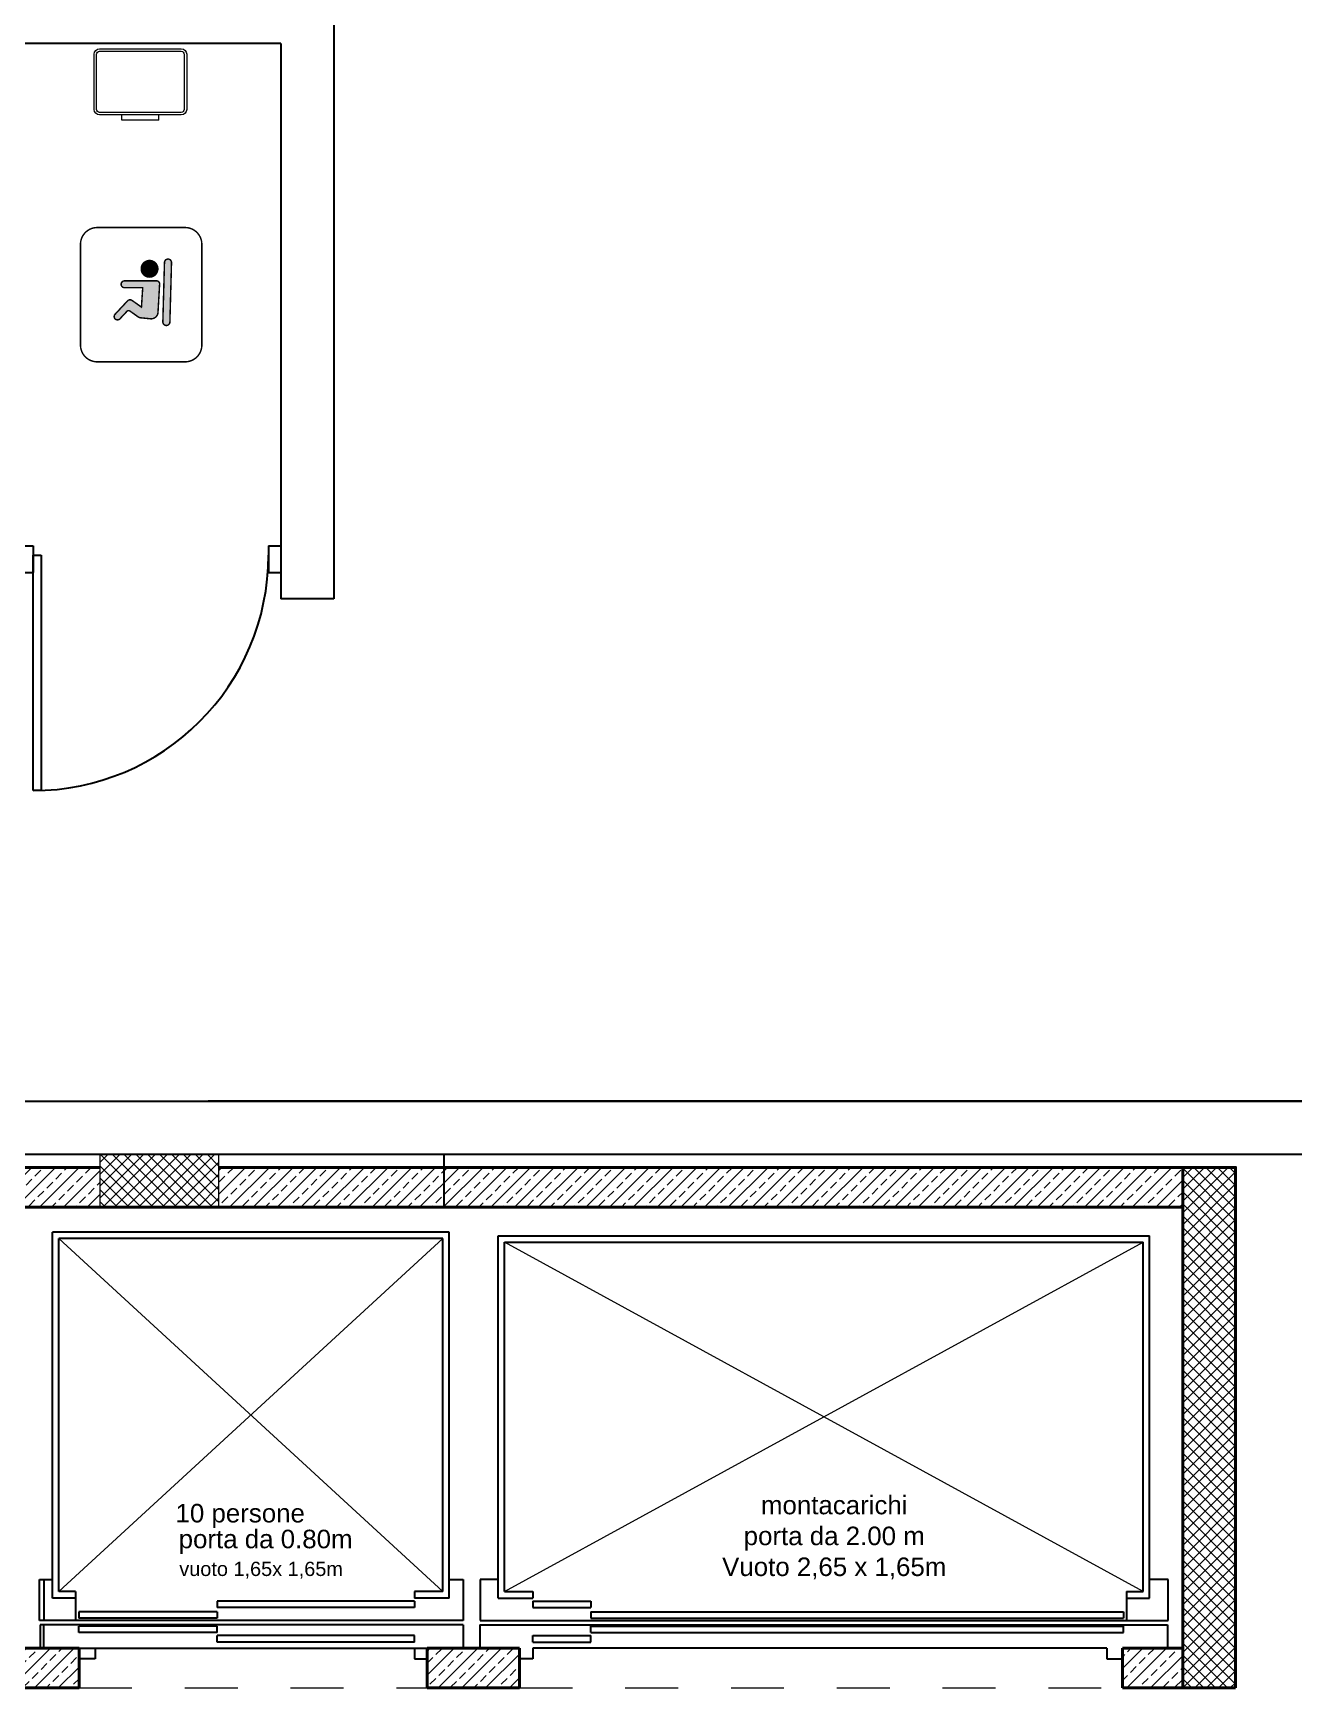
# Model space of a CAD drawing. Header units: inches. Extents: x -2770 to 3095, y -2847 to 3009.
# Drawn here: x 40.806 to 43.19, y 104.678 to 107.807 of the extents above; entities that cross this region are included whole.
import ezdxf

# ---------------------------------------------------------------- set-up
doc = ezdxf.new("R2010")
doc.units = ezdxf.units.IN
doc.header["$LTSCALE"] = 0.1
doc.header["$MEASUREMENT"] = 0
doc.linetypes.add('DASHED', pattern=[0.75, 0.5, -0.25])
doc.linetypes.add('TRATTEGGIATA2', pattern=[9.524999999999999, 6.35, -3.175])
for name, color, linetype, lineweight in [('ARREDI attrezzature - furniture', 175, 'Continuous', 9), ('MURATURA sezioni - section wall', 7, 'Continuous', 40), ('PILASTRI struttura - structure', 7, 'Continuous', 13), ('PROIEZIONI finissime - fine lines', 251, 'Continuous', 9), ('PROIEZIONI tratteggiate - dashed', 1, 'TRATTEGGIATA2', 9), ('SIMBOLI bagno MF - bathroom symbols', 7, 'Continuous', 9), ('TRATTEGGIO - hatch', 252, 'Continuous', 5)]:
    doc.layers.add(name, color=color, linetype=linetype, lineweight=lineweight)
for name, color, linetype in [('ASCENSORE - elevator', 252, 'Continuous'), ('MURATURA sezioni - wall sections', 7, 'Continuous'), ('PORTE - doors', 2, 'Continuous'), ('SCRITTE - txt', 252, 'Continuous')]:
    doc.layers.add(name, color=color, linetype=linetype)
doc.styles.get("Standard").update_dxf_attribs({"font": 'Arial.ttf'})
pattern_1 = [(225, (14499.24028527471, -21594.58769738332), (0.02245064030267288, -0.02245064030267289), []), (225, (14499.21783462471, -21594.58769738332), (0.02245064030267288, -0.02245064030267289), [0.015875, -0.0079375])]
pattern_2 = [(225, (-130.0962534140911, 15.49420419968921), (0.02245064030267288, -0.02245064030267289), []), (225, (-130.118704064091, 15.49420419968921), (0.02245064030267288, -0.02245064030267289), [0.015875, -0.0079375])]

# ---------------------------------------------------------------- blocks, each defined once
blk = doc.blocks.new('rifiuti - dustbin - yt83aw25')
at = {"layer": 'ARREDI attrezzature - furniture'}
for p, q in [((208.8503221808577, 185.6654824166678), (208.8503221808577, 185.6854824166678)), ((208.9903221808576, 185.6654824166678), (208.8503221808577, 185.6654824166678)), ((208.9903221808576, 185.6654824166678), (208.9903221808577, 185.6854824166678))]:
    blk.add_line(p, q, dxfattribs=at)
for points in [[(208.7660687364051, 185.9354824166678), (209.0745756253103, 185.9354824166678, -0.414213562373095), (209.0953221808577, 185.9147358611204), (209.0953221808577, 185.7062289722152, -0.414213562373095), (209.0745756253103, 185.6854824166678), (208.7660687364051, 185.6854824166678, -0.414213562373095), (208.7453221808577, 185.7062289722152), (208.7453221808577, 185.9147358611204, -0.414213562373095)], [(208.7660687364051, 185.9260494922336), (209.0745756253103, 185.9260494922336, -0.4142135623745666), (209.0858892564235, 185.9147358611204), (209.0858892564235, 185.7062289722152, -0.4142135623745666), (209.0745756253103, 185.694915341102), (208.7660687364051, 185.694915341102, -0.4142135623745666), (208.7547551052919, 185.7062289722152), (208.7547551052919, 185.9147358611204, -0.4142135623745666)]]:
    blk.add_lwpolyline(points, format="xyb", close=True, dxfattribs=at)
blk = doc.blocks.new('porta - door - bi86aw25')
at = {"layer": 'PORTE - doors', "color": 2}
for p, q in [((-0.407796000975523, 0.7356992525462545), (-0.407796000975523, 1.625699252546241)), ((-0.407796000975523, 1.625699252546241), (-0.3777960009754935, 1.625699252546241)), ((-0.3777960009754935, 1.625699252546241), (-0.3777960009754935, 0.7356992525462545)), ((-1.2677960009755, 0.8006992525462522), (-1.315165703706043, 0.8006992525462522)), ((-1.315165703706043, 0.7006992525462579), (-1.315165703706043, 0.8006992525462522)), ((-1.2677960009755, 0.7006992525462579), (-1.267796000975443, 0.8006992525462522)), ((-0.3777960009754935, 0.7006992525462579), (-0.3777960009754935, 0.8006992525462522)), ((-0.3151657037060432, 0.8006992525462523), (-0.3777960009754935, 0.8006992525462522)), ((-0.3151657037060431, 0.7006992525462579), (-0.3151657037060431, 0.8006992525462522)), ((-1.2677960009755, 0.7006992525462579), (-1.315165703706043, 0.7006992525462579)), ((-0.3777960009754935, 0.7356992525462545), (-0.407796000975523, 0.7356992525462545)), ((-0.3151657037060432, 0.700699252546258), (-0.3777960009754935, 0.7006992525462579))]:
    blk.add_line(p, q, dxfattribs=at)
at = {"layer": 'PORTE - doors', "color": 251}
blk.add_arc((-0.3777960009754932, 0.7356992525462542), 0.8899999999999866, 90.00000000000001, 180, dxfattribs=at)
blk = doc.blocks.new('simbolo fasciatoio - changing table symbol ©Archweb')
at = {"layer": 'SIMBOLI bagno MF - bathroom symbols', "true_color": 0x919191, "transparency": 33554687}
for points in [[(208.2293751076509, 186.0106410187057), (208.1926756704238, 186.044821213033, 1), (208.1802551210917, 186.0314852101371), (208.2005854224303, 186.0125504878908, -0.3754811356475038), (208.2014472547059, 186.0041752015592), (208.1857162099587, 185.981945324415, 0.1298441567694657), (208.183065253472, 185.9748508655933), (208.1803909212928, 185.9480230831526, 0.4266359409344655), (208.1979457568863, 185.927481314198), (208.2751633236466, 185.923064967403, 0.4310476735074191), (208.2840398311047, 185.9314483020131), (208.2840398311043, 186.0189883506275, 1.001824249424517), (208.2654058743239, 186.018954388592), (208.2654058743242, 185.9692864784079), (208.2123069806388, 185.9727190863482), (208.2306151080573, 185.9985906943561, 0.3754811356486082)], [(208.2942963617322, 185.9506121943554, 1), (208.3396381638314, 185.9506121943554, 1)], [(208.3341545848096, 185.9097971941123), (208.1719567958156, 185.9142586304952, 0.4212176335883581), (208.1620590001977, 185.9046643931236, 0.4072440088171583), (208.1714270630969, 185.8949999280558), (208.3336248520908, 185.8905384916749, 0.405120724203242), (208.3435061521748, 185.8996032532183, 0.4233652422524705)]]:
    blk.add_hatch(color=252, dxfattribs=at).paths.add_polyline_path(points)
at = {"layer": 'SIMBOLI bagno MF - bathroom symbols', "const_width": 0.004}
for points in [[(208.0626256615638, 186.0933551421825, -0.4142135623730951), (208.1086676977444, 186.1393971783631), (208.3837140738513, 186.1393971783631, -0.4142135623730563), (208.4297561100318, 186.0933551421825), (208.4297561100318, 185.8537058638721, -0.4142135623730951), (208.3837140738513, 185.8076638276916), (208.1086676977444, 185.8076638276916, -0.4142135623730951), (208.0626256615638, 185.8537058638721), (208.0626256615638, 186.0933551421825, -0.4142135623730951)], [(208.2840398311043, 186.0189883506274, 0.9981790724104552), (208.2654058743239, 186.019022312663), (208.2654058743242, 185.9692864784079), (208.2123069806388, 185.9727190863482), (208.2306151080574, 185.9985906943561, 0.3754811356488486), (208.2293751076508, 186.0106410187057), (208.1926756704241, 186.0448212130328, 1), (208.1802551210916, 186.0314852101372), (208.2005854224303, 186.0125504878909, -0.3754811356474526), (208.2014472547059, 186.0041752015592), (208.1857162099587, 185.9819453244149, 0.1298441567693368), (208.183065253472, 185.9748508655933), (208.1803909212928, 185.9480230831525, 0.4266359409341018), (208.1979457568863, 185.927481314198), (208.2751633236466, 185.923064967403, 0.431047673507457), (208.2840398311047, 185.9314483020131), (208.2840398311047, 186.0205043534264)]]:
    blk.add_lwpolyline(points, format="xyb", close=True, dxfattribs=at)
for points in [[(208.2942571933899, 185.9505294118569, 548.6701963188522), (208.2942571933899, 185.9506949768538)], [(208.1620590001977, 185.9046643931236, -0.4212176335843826), (208.1719567958155, 185.9142586304952), (208.3341545848074, 185.9097971941123, -0.4212176335843826), (208.3435100126409, 185.8996733747301)], [(208.1620590001977, 185.9045941654253, 0.4051207242626448), (208.171427063099, 185.8949999280557, 0.4051207242626448)], [(208.3435061521748, 185.8996032532183, -0.4051207242626448), (208.3336248520889, 185.890538491675, -0.4051207242626448)]]:
    blk.add_lwpolyline(points, format="xyb", dxfattribs=at)
blk.add_lwpolyline([(208.1714270630969, 185.8949999280538), (208.3341545848095, 185.8905239207664)], dxfattribs=at)

msp = doc.modelspace()

# ---------------------------------------------------------------- hatches: boundary and pattern name
at = {"layer": 'TRATTEGGIO - hatch', "linetype": 'Continuous', "lineweight": 0}
h = msp.add_hatch(dxfattribs=at)
h.set_pattern_fill('NET', color=256, scale=0.005, angle=-45.00000000000003, style=0)
h.set_pattern_definition([(314.9999999999999, (-100.499175165122, 208.7505592493392), (0.01122532015133645, 0.01122532015133644), []), (44.99999999999999, (-100.499175165122, 208.7505592493392), (-0.01122532015133644, 0.01122532015133645), [])])
h.paths.add_polyline_path([(40.93178657100442, 105.587231842869), (41.15678657100478, 105.587231842869), (41.15678657100478, 105.6872318428689), (40.93178657100442, 105.6872318428689)])
at = {"layer": 'TRATTEGGIO - hatch'}
h = msp.add_hatch(dxfattribs=at)
h.set_pattern_fill('ANSI33', color=256, scale=0.005, angle=180, style=0)
h.set_pattern_definition(pattern_1)
h.paths.add_polyline_path([(41.14978889799011, 105.587231842869), (40.93178657100442, 105.587231842869), (40.93178657100442, 105.662090627563), (39.10926461733505, 105.6619706484297), (39.10926955468847, 105.5869706485926), (41.14978890634109, 105.5871049787955)])
at = {"layer": 'TRATTEGGIO - hatch', "linetype": 'Continuous', "lineweight": 13}
for points in [[(40.93178164200288, 105.662104979818), (40.93178657081888, 105.587231844135), (40.93178657081888, 105.662104979818)], [(41.15679316151898, 105.5871197923633), (41.15678822264443, 105.6621197897369), (41.1567865696469, 105.587231844135), (40.93178657081888, 105.587231844135), (40.93178658087789, 105.5871049790911)]]:
    msp.add_hatch(color=256, dxfattribs=at).paths.add_polyline_path(points)
at = {"layer": 'TRATTEGGIO - hatch'}
h = msp.add_hatch(dxfattribs=at)
h.set_pattern_fill('ANSI33', color=256, scale=0.005, angle=180, style=0)
h.set_pattern_definition(pattern_1)
h.paths.add_polyline_path([(42.97932751887982, 105.5872486658005), (42.97932752694067, 105.6622308320319), (41.15678657100478, 105.6622444013422), (41.15678657100478, 105.586970647438)])
at = {"layer": 'TRATTEGGIO - hatch', "linetype": 'Continuous', "lineweight": 0}
h = msp.add_hatch(dxfattribs=at)
h.set_pattern_fill('NET', color=256, scale=0.005, angle=-45.00000000000003, style=0)
h.set_pattern_definition([(314.9999999999999, (-2311.062662434325, -902.5724711369105), (0.01122532015133645, 0.01122532015133644), []), (44.99999999999999, (-2311.062662434325, -902.5724711369105), (-0.01122532015133644, 0.01122532015133645), [])])
h.paths.add_polyline_path([(42.97932763020741, 104.6782354761319), (43.07918496338458, 104.6782195525961), (43.07932751887973, 105.6622444013422), (42.97932752693976, 105.6622243632299)])
at = {"layer": 'TRATTEGGIO - hatch'}
h = msp.add_hatch(dxfattribs=at)
h.set_pattern_fill('ANSI33', color=256, scale=0.005, angle=180, style=0)
h.set_pattern_definition(pattern_2)
h.paths.add_polyline_path([(40.72795908476279, 104.6782353147954), (40.89239450396177, 104.6782353147949), (40.89239450396177, 104.7532353147952), (40.72795908476279, 104.7532353147952)])
h = msp.add_hatch(dxfattribs=at)
h.set_pattern_fill('ANSI33', color=256, scale=0.005, angle=180, style=0)
h.set_pattern_definition(pattern_2)
h.paths.add_polyline_path([(41.55054983948946, 104.6782353147954), (41.72522316075889, 104.6782353147949), (41.72522316075889, 104.7532353147952), (41.55054983948946, 104.7532353147952)])
h = msp.add_hatch(dxfattribs=at)
h.set_pattern_fill('ANSI33', color=256, scale=0.005, angle=180, style=0)
h.set_pattern_definition(pattern_2)
h.paths.add_polyline_path([(42.9793275188789, 104.6782354761319), (42.97932751887935, 104.7532354761323), (42.86514679201888, 104.7532353052103), (42.86514690428964, 104.67823530521)])

# ---------------------------------------------------------------- linework, layer by layer
for p, q in [((40.31004980603115, 105.7872317204408), (43.80327234849001, 105.7872317204408)), ((43.80327234849001, 105.7872317204408), (41.13663224712514, 105.7872317204408))]:
    msp.add_line(p, q)
at = {"layer": 'ASCENSORE - elevator'}
for p, q in [((41.59220771360595, 105.5397166161677), (40.84220771360595, 105.5397166161677)), ((40.84220771360594, 104.8481876483914), (40.84220771360595, 105.5397166161677)), ((41.58020771360578, 105.5277166161676), (40.85420771360612, 105.5277166161676)), ((40.85420771360611, 104.8601876483916), (40.85420771360612, 105.5277166161676)), ((41.58020771360577, 104.8601876483916), (41.58020771360578, 105.5277166161676)), ((41.59220771360594, 104.8481876483914), (41.59220771360595, 105.5397166161677)), ((41.68489298697876, 105.5329747810973), (42.91666139498182, 105.5329747810959)), ((41.68489298697875, 104.8481876483914), (41.68489298697876, 105.5329747810973)), ((42.91666139498181, 104.84818764839), (42.91666139498182, 105.5329747810959)), ((41.69689298697893, 105.5209747810971), (42.90466139498211, 105.5209747810957)), ((41.69689298697892, 104.8601876483916), (41.69689298697893, 105.5209747810971)), ((42.90466139498209, 104.8601876483902), (42.90466139498211, 105.5209747810957)), ((40.81740589893968, 104.8831152629271), (40.84220771360594, 104.8831152629271)), ((40.81740589893968, 104.8055269328732), (40.81740589893968, 104.8831152629271)), ((40.826032722386, 104.8831152016108), (40.826032722386, 104.8055268715569)), ((41.59220771360594, 104.8831152629271), (41.61865732678131, 104.8831152629271)), ((41.61865732678131, 104.8831152629271), (41.61865732678131, 104.8055269328732)), ((41.65103272238627, 104.8831152629271), (41.65103272238627, 104.8055269328732)), ((41.68489298697875, 104.8831152629271), (41.65103272238627, 104.8831152629271)), ((42.95183823364447, 104.8831152629258), (42.91666139498181, 104.8831152629258)), ((42.95183823364447, 104.8055269328718), (42.95183823364447, 104.8831152629258)), ((40.88590539741505, 104.8481876483914), (40.84220771360594, 104.8481876483914)), ((40.88590539741505, 104.8601876483916), (40.85420771360611, 104.8601876483916)), ((40.88590539741505, 104.8601876483916), (40.88590539741505, 104.8055269328732)), ((41.52692209611529, 104.8419637484124), (41.1536773292895, 104.8419637484124)), ((41.1536773292895, 104.8419637484124), (41.1536773292895, 104.8299637484123)), ((41.58020771360577, 104.8601876483916), (41.52692209611529, 104.8601876483916)), ((41.52692209611529, 104.8601876483916), (41.52692209611529, 104.8481876483914)), ((41.59220771360594, 104.8481876483914), (41.52692209611529, 104.8481876483914)), ((41.52692209611529, 104.8419637484124), (41.52692209611529, 104.8299637484123)), ((41.68489298697875, 104.8481876483914), (41.75017860446939, 104.8481876483914)), ((41.69689298697892, 104.8601876483916), (41.75017860446939, 104.8601876483916)), ((41.75017860446939, 104.8601876483916), (41.75017860446939, 104.8481876483914)), ((41.75017860446939, 104.8419637484124), (41.86017860454682, 104.8419637484124)), ((41.75017860446939, 104.8419637484124), (41.75017860446939, 104.8299637484123)), ((41.86017860454682, 104.8419637484124), (41.86017860454682, 104.8299637484123)), ((42.87296371117269, 104.8601876483902), (42.90466139498209, 104.8601876483902)), ((42.87296371117269, 104.8601876483902), (42.87296371117269, 104.8055269328718)), ((42.87296371117269, 104.84818764839), (42.91666139498181, 104.84818764839)), ((40.89170520638424, 104.8221380744724), (40.89170520638424, 104.8101380744723)), ((41.15368763978164, 104.8221380744724), (40.89170520638424, 104.8221380744724)), ((41.15368763978164, 104.8101380744723), (40.89170520638424, 104.8101380744723)), ((41.52692209611529, 104.8299637484123), (41.1536773292895, 104.8299637484123)), ((41.15368763978164, 104.8221380744724), (41.15368763978164, 104.8101380744723)), ((41.75017860446939, 104.8299637484123), (41.86017860454682, 104.8299637484123)), ((41.86016829405468, 104.8221380744724), (41.86016829405468, 104.8101380744723)), ((41.86016829405468, 104.8221380744724), (42.86716390220396, 104.8221380744711)), ((41.86016829405468, 104.8101380744723), (42.86716390220396, 104.8101380744709)), ((42.86716390220396, 104.8221380744711), (42.86716390220396, 104.8101380744709)), ((41.61865732678131, 104.8055269328732), (40.81740589893968, 104.8055269328732)), ((41.58557646147198, 104.8055269328732), (40.81740589893968, 104.8055269328732)), ((41.58622468015289, 104.797242959877), (40.81891347787256, 104.797242959877)), ((40.81891347787256, 104.797242959877), (40.81891347787256, 104.7532354373983)), ((40.82538450370554, 104.7972428985607), (40.82538450370554, 104.7532353760815)), ((40.89170520638424, 104.7830049619918), (40.89170520638424, 104.795004961992)), ((41.15368763978164, 104.795004961992), (40.89170520638424, 104.795004961992)), ((41.15368763978164, 104.7830049619918), (40.89170520638424, 104.7830049619918)), ((41.61865732678131, 104.797242959877), (41.08480217032399, 104.797242959877)), ((41.52692209611529, 104.7769955843531), (41.1536773292895, 104.7769955843531)), ((41.1536773292895, 104.7649955843534), (41.1536773292895, 104.7769955843531)), ((41.15368763978164, 104.7830049619918), (41.15368763978164, 104.795004961992)), ((41.52692209611529, 104.7649955843534), (41.52692209611529, 104.7769955843531)), ((41.61865732678131, 104.797242959877), (41.61865732678131, 104.7532354373983)), ((41.65038450370536, 104.797242959877), (42.63385329902291, 104.7972429598756)), ((41.65038450370536, 104.797242959877), (41.65038450370536, 104.7532354373983)), ((41.65103272238627, 104.8055269328732), (42.95183823364447, 104.8055269328718)), ((41.69087602043179, 104.797242959877), (42.95033065471159, 104.7972429598756)), ((41.6915242391127, 104.8055269328732), (42.95183823364447, 104.8055269328718)), ((41.75017860446939, 104.7769955843531), (41.86017860454682, 104.7769955843531)), ((41.75017860446939, 104.7649955843534), (41.75017860446939, 104.7769955843531)), ((41.86016829405468, 104.7830049619918), (41.86016829405468, 104.795004961992)), ((41.86016829405468, 104.795004961992), (42.86716390220396, 104.7950049619906)), ((41.86016829405468, 104.7830049619918), (42.86716390220396, 104.7830049619905)), ((41.86017860454682, 104.7649955843534), (41.86017860454682, 104.7769955843531)), ((42.86716390220396, 104.7830049619905), (42.86716390220396, 104.7950049619906)), ((42.95033065471159, 104.7972429598756), (42.95033065471159, 104.7532354373969)), ((40.8930583541304, 104.7532354373983), (41.55121368965762, 104.7532354373983)), ((40.92278772458109, 104.7532354373983), (40.92278772458109, 104.7332354373983)), ((41.52692209611529, 104.7649955843534), (41.1536773292895, 104.7649955843534)), ((41.52692209611529, 104.7532354373983), (41.52692209611529, 104.7332354373983)), ((41.75017860446939, 104.7649955843534), (41.86017860454682, 104.7649955843534)), ((41.75017860446939, 104.7532354373983), (41.75017860446939, 104.7332354373983)), ((42.83608138400711, 104.7532354373969), (41.75017860446939, 104.7532354373983)), ((42.83608138400711, 104.7532354373969), (42.83608138400711, 104.7332354373969)), ((40.92278772458109, 104.7332354373983), (40.8930583541304, 104.7332354373983)), ((41.52692209611529, 104.7332354373983), (41.55121368965762, 104.7332354373983)), ((41.75017860446939, 104.7332354373983), (41.72588701092706, 104.7332354373983)), ((42.83608138400711, 104.7332354373969), (42.8658107544578, 104.7332354373969))]:
    msp.add_line(p, q, dxfattribs=at)
at = {"layer": 'MURATURA sezioni - section wall', "linetype": 'Continuous'}
msp.add_line((39.10926460309833, 105.5869706482668), (42.97932751887726, 105.5872254198451), dxfattribs=at)
at = {"layer": 'MURATURA sezioni - section wall', "linetype": 'Continuous', "flags": 128}
for points in [[(40.93178657100442, 105.6621068811579), (39.00926456979463, 105.6619965723177), (39.00914031769286, 104.6782304379334)], [(43.07932742115815, 104.6782195525961), (43.07910954383704, 105.662230088438), (41.15678657100478, 105.6621197910175)], [(42.97932752693976, 105.6622243632299), (42.97932742115778, 104.6782195525961)], [(39.1092520206438, 105.586970647438), (41.15678657100478, 105.586970647438)], [(40.89239450396177, 104.7532353147952), (40.72795908476279, 104.7532353147952)], [(40.89239450396177, 104.6782353147949), (40.89239450396177, 104.7532353147952)], [(41.72522316075889, 104.7532353147952), (41.55054983948946, 104.7532353147952)], [(41.55054983948946, 104.7532353147952), (41.55054983948946, 104.6782353147954)], [(41.72522316075889, 104.6782353147949), (41.72522316075889, 104.7532353147952)], [(42.97932751887935, 104.753235476132), (42.86514679201888, 104.7532353052103)], [(42.86514679201888, 104.7532353052103), (42.86514690428964, 104.67823530521)], [(40.72795908476279, 104.6782353147954), (40.89239450396177, 104.6782353147949)], [(41.55054983948946, 104.6782353147954), (41.72522316075889, 104.6782353147949)], [(42.86514690428964, 104.67823530521), (42.97932751887935, 104.6782354761318)], [(42.97932742115778, 104.6782195525961), (43.07932742115815, 104.6782195525961)]]:
    msp.add_lwpolyline(points, dxfattribs=at)
at = {"layer": 'MURATURA sezioni - wall sections'}
for p, q in [((41.37418706921346, 108.9372317249176), (41.37418706681092, 106.7372317269808)), ((41.27418706788602, 107.7872317298021), (40.3100493049908, 107.7872317283791)), ((41.27418706788602, 107.7872317298021), (41.27418706587878, 106.737231732328)), ((41.37418706921346, 106.7372317320999), (41.27418706587883, 106.737231732328)), ((38.2985172322031, 105.6872317365768), (43.80327234849001, 105.6872317365768)), ((40.51882615875542, 105.6872317378082), (41.58296342193768, 105.6872317353453))]:
    msp.add_line(p, q, dxfattribs=at)
msp.add_lwpolyline([(41.5829634225068, 105.5872318547879), (41.58296342193768, 105.6872318547733)], dxfattribs=at)
at = {"layer": 'PILASTRI struttura - structure', "linetype": 'Continuous', "lineweight": 20, "flags": 128}
msp.add_lwpolyline([(40.93178657100442, 105.587231842869), (41.15678657100478, 105.587231842869), (41.15678657100478, 105.6872318428689), (40.93178657100442, 105.6872318428689)], close=True, dxfattribs=at)
at = {"layer": 'PROIEZIONI finissime - fine lines'}
for p, q in [((40.85420771360611, 104.8601876483916), (41.58020771360578, 105.5277166161676)), ((41.58020771360577, 104.8601876483916), (40.85420771360612, 105.5277166161676)), ((42.90466139498209, 104.8601876483902), (41.69689298697893, 105.5209747810971)), ((41.69689298697892, 104.8601876483916), (42.90466139498211, 105.5209747810957))]:
    msp.add_line(p, q, dxfattribs=at)
at = {"layer": 'PROIEZIONI tratteggiate - dashed', "linetype": 'DASHED', "ltscale": 0.2}
for p, q in [((40.89239450396177, 104.6782353147949), (41.55054983948946, 104.6782353147954)), ((41.72522316075889, 104.6782353147949), (42.86514690428964, 104.67823530521))]:
    msp.add_line(p, q, dxfattribs=at)

# ---------------------------------------------------------------- block references
at = {"layer": 'ARREDI attrezzature - furniture', "xscale": 0.5, "yscale": 0.5, "zscale": 0.5}
msp.add_blockref('rifiuti - dustbin - yt83aw25', (-63.45169570877263, 14.80949052108278), dxfattribs=at)
at = {"layer": 'PORTE - doors', "xscale": 0.5, "yscale": 0.5, "zscale": 0.5, "rotation": 180.000001512302}
msp.add_blockref('porta - door - bi86aw25', (40.61660420722478, 107.1875813515644), dxfattribs=at)
at = {"layer": 'SIMBOLI bagno MF - bathroom symbols', "xscale": 0.6918244458807637, "yscale": 0.6918244458807637, "zscale": 0.6918244458807637, "rotation": 90}
msp.add_blockref('simbolo fasciatoio - changing table symbol ©Archweb', (169.6708944854308, -36.75757388251171), dxfattribs=at)

# ---------------------------------------------------------------- texts
at = {"layer": 'SCRITTE - txt'}
for s, height, p in [('10 persone', 0.035, (41.07485692314446, 104.9910788106947)), ('porta da 0.80m', 0.035, (41.08075408168531, 104.9422288723196)), ('vuoto 1,65x 1,65m', 0.026922, (41.08195327299551, 104.8897813377027))]:
    msp.add_text(s, height=height, dxfattribs=at).set_placement(p)
at = {"layer": 'SCRITTE - txt', "linetype": 'Continuous', "insert": (42.32032794410076, 104.9623493603659), "char_height": 0.035, "width": 0.544909061708583, "attachment_point": 5, "line_spacing_factor": 0.5493387441339787}
msp.add_mtext('\\pxsm1;montacarichi\\Pporta da 2.00 m\\P\\ps*;Vuoto 2,65 x 1,65m', dxfattribs=at)

doc.saveas('drawing.dxf')
